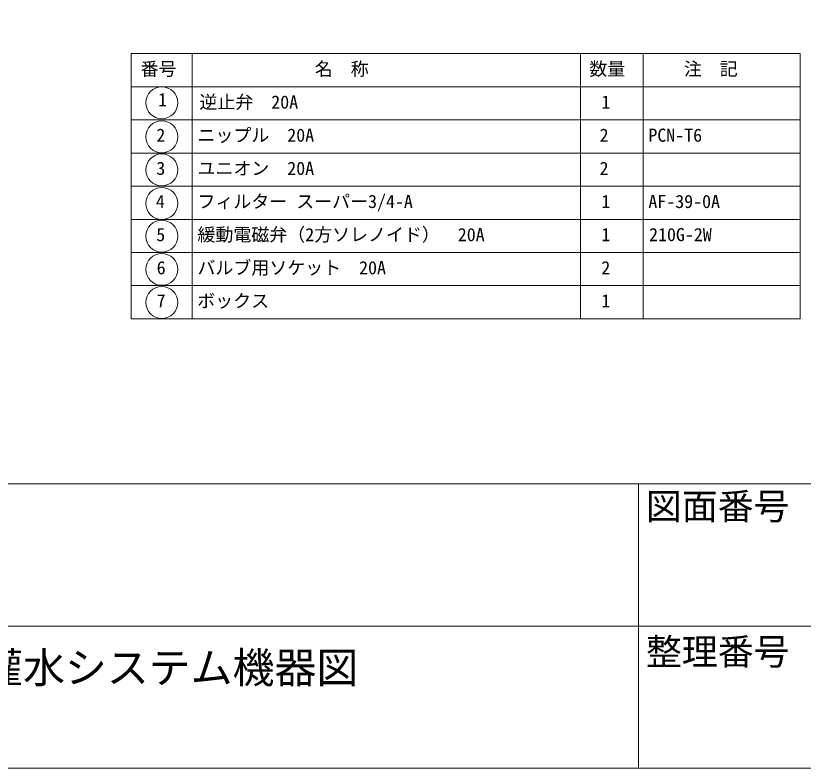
# Model space of a CAD drawing. Units: millimetres, scale not verified. Extents: x -82016 to 4150, y -1714 to 4021.
# Drawn here: x 1495 to 2811, y -1714 to -457 of the extents above; entities that cross this region are included whole.
import ezdxf
from ezdxf.enums import TextEntityAlignment as Align

# ---------------------------------------------------------------- set-up
doc = ezdxf.new("R2010")
doc.units = ezdxf.units.MM
doc.header["$LTSCALE"] = 2
for name, color, linetype, lineweight in [('0-4_WAKU', 7, 'Continuous', 18), ('0-5_moji', 7, 'Continuous', 18), ('0-D__E-0_', 7, 'Continuous', 18)]:
    doc.layers.add(name, color=color, linetype=linetype, lineweight=lineweight)
doc.styles.add('ＭＳ ゴシック', font='')
doc.styles.get('ＭＳ ゴシック').set_extended_font_data('MS Gothic')

msp = doc.modelspace()

# ---------------------------------------------------------------- linework, layer by layer
at = {"layer": '0-4_WAKU'}
for p, q in [((2535.269, -1713.733), (2535.269, -1238.733)), ((-86.731, -1476.233), (3675.269, -1476.233))]:
    msp.add_line(p, q, dxfattribs=at)
for points in [[(-3849.731, -1713.733), (4150.269, -1713.733), (4150.269, 4021.267), (-3849.731, 4021.267)], [(4150.269, -1713.733), (-3849.731, -1713.733), (-3849.731, -1238.733), (4150.269, -1238.733)], [(-3849.731, -1713.733), (4150.269, -1713.733), (4150.269, -1238.733), (-3849.731, -1238.733)]]:
    msp.add_lwpolyline(points, close=True, dxfattribs=at)
at = {"layer": '0-D__E-0_'}
for p, q in [((1789.706, -520.064), (1789.706, -575.418)), ((2438.448, -520.064), (2438.448, -575.418)), ((2543.237, -520.064), (2543.237, -575.418)), ((1688.094, -575.418), (2805.246, -575.418)), ((1789.706, -575.418), (1789.706, -630.772)), ((2438.448, -575.418), (2438.448, -630.772)), ((2543.237, -575.418), (2543.237, -630.772)), ((1688.094, -630.772), (2805.246, -630.772)), ((1789.706, -630.772), (1789.706, -686.125)), ((2438.448, -630.772), (2438.448, -686.125)), ((2543.237, -630.772), (2543.237, -686.125)), ((1688.094, -686.125), (2805.246, -686.125)), ((1789.706, -686.125), (1789.706, -741.479)), ((2438.448, -686.125), (2438.448, -741.479)), ((2543.237, -686.125), (2543.237, -741.479)), ((1688.094, -741.479), (2805.246, -741.479)), ((1789.706, -741.479), (1789.706, -796.833)), ((2438.448, -741.479), (2438.448, -796.833)), ((2543.237, -741.479), (2543.237, -796.833)), ((1688.094, -796.833), (2805.246, -796.833)), ((1789.706, -796.833), (1789.706, -852.187)), ((2438.448, -796.833), (2438.448, -852.187)), ((2543.237, -796.833), (2543.237, -852.187)), ((1688.094, -852.187), (2805.246, -852.187)), ((1789.706, -852.187), (1789.706, -907.54)), ((2438.448, -852.187), (2438.448, -907.54)), ((2543.237, -852.187), (2543.237, -907.54)), ((1688.094, -907.54), (2805.246, -907.54)), ((1789.706, -907.54), (1789.706, -962.894)), ((2438.448, -907.54), (2438.448, -962.894)), ((2543.237, -907.54), (2543.237, -962.894))]:
    msp.add_line(p, q, dxfattribs=at)
msp.add_lwpolyline([(1688.094, -520.064), (2805.246, -520.064), (2805.246, -962.894), (1688.094, -962.894)], close=True, dxfattribs=at)
for centre in [(1739.085, -602.07), (1739.085, -658.995), (1739.085, -714.246), (1739.085, -770.285), (1739.085, -824.977), (1739.085, -880.396), (1739.085, -935.647)]:
    msp.add_circle(centre, 26.652, dxfattribs=at)

# ---------------------------------------------------------------- texts
at = {"layer": '0-5_moji', "style": 'ＭＳ ゴシック'}
for s, height, p in [('番号', 21.99, (1703.675, -563.117)), ('名  称', 21.99, (1994.72, -563.117)), ('数量', 21.99, (2453.209, -563.117)), ('注  記', 21.99, (2611.132, -563.117)), ('1', 21.99, (1732.892, -614.471)), ('逆止弁\u300020A', 21.99, (1802.007, -618.476)), ('1', 21.99, (2473.3, -618.471)), ('ニップル\u300020A', 21.99, (1798.726, -673.829)), ('2', 21.99, (1730.005, -673.829)), ('2', 21.99, (2470.413, -673.829)), ('PCN-T6', 21.99, (2551.848, -673.825)), ('3', 21.99, (1729.922, -729.178)), ('ユニオン\u300020A', 21.99, (1798.726, -729.183)), ('2', 21.99, (2470.413, -729.183)), ('4', 21.99, (1729.201, -784.532)), ('フィルター スーパー3/4-A', 21.99, (1798.726, -784.532)), ('1', 21.99, (2473.3, -784.532)), ('AF-39-0A ', 21.99, (2551.848, -784.544)), ('5', 21.99, (1729.922, -839.886)), ('緩動電磁弁（2方ソレノイド）  20A', 21.99, (1798.726, -839.891)), ('1', 21.99, (2473.3, -839.886)), ('210G-2W', 21.99, (2552.994, -839.886)), ('6', 21.99, (1730.557, -895.24)), ('バルブ用ソケット\u300020A', 21.99, (1798.726, -895.244)), ('2', 21.99, (2473.3, -895.24)), ('ボックス', 21.99, (1798.316, -950.593)), ('7', 21.99, (1730.432, -950.593)), ('1', 21.99, (2473.3, -950.593)), ('図面番号', 43.99, (2547.725, -1311.405)), ('整理番号', 43.99, (2547.725, -1554.17)), ('自動灌水システム機器図', 51.32, (1297.33, -1586.723))]:
    msp.add_text(s, height=height, dxfattribs=at).set_placement(p, align=Align.BOTTOM_LEFT)

doc.saveas('drawing.dxf')
